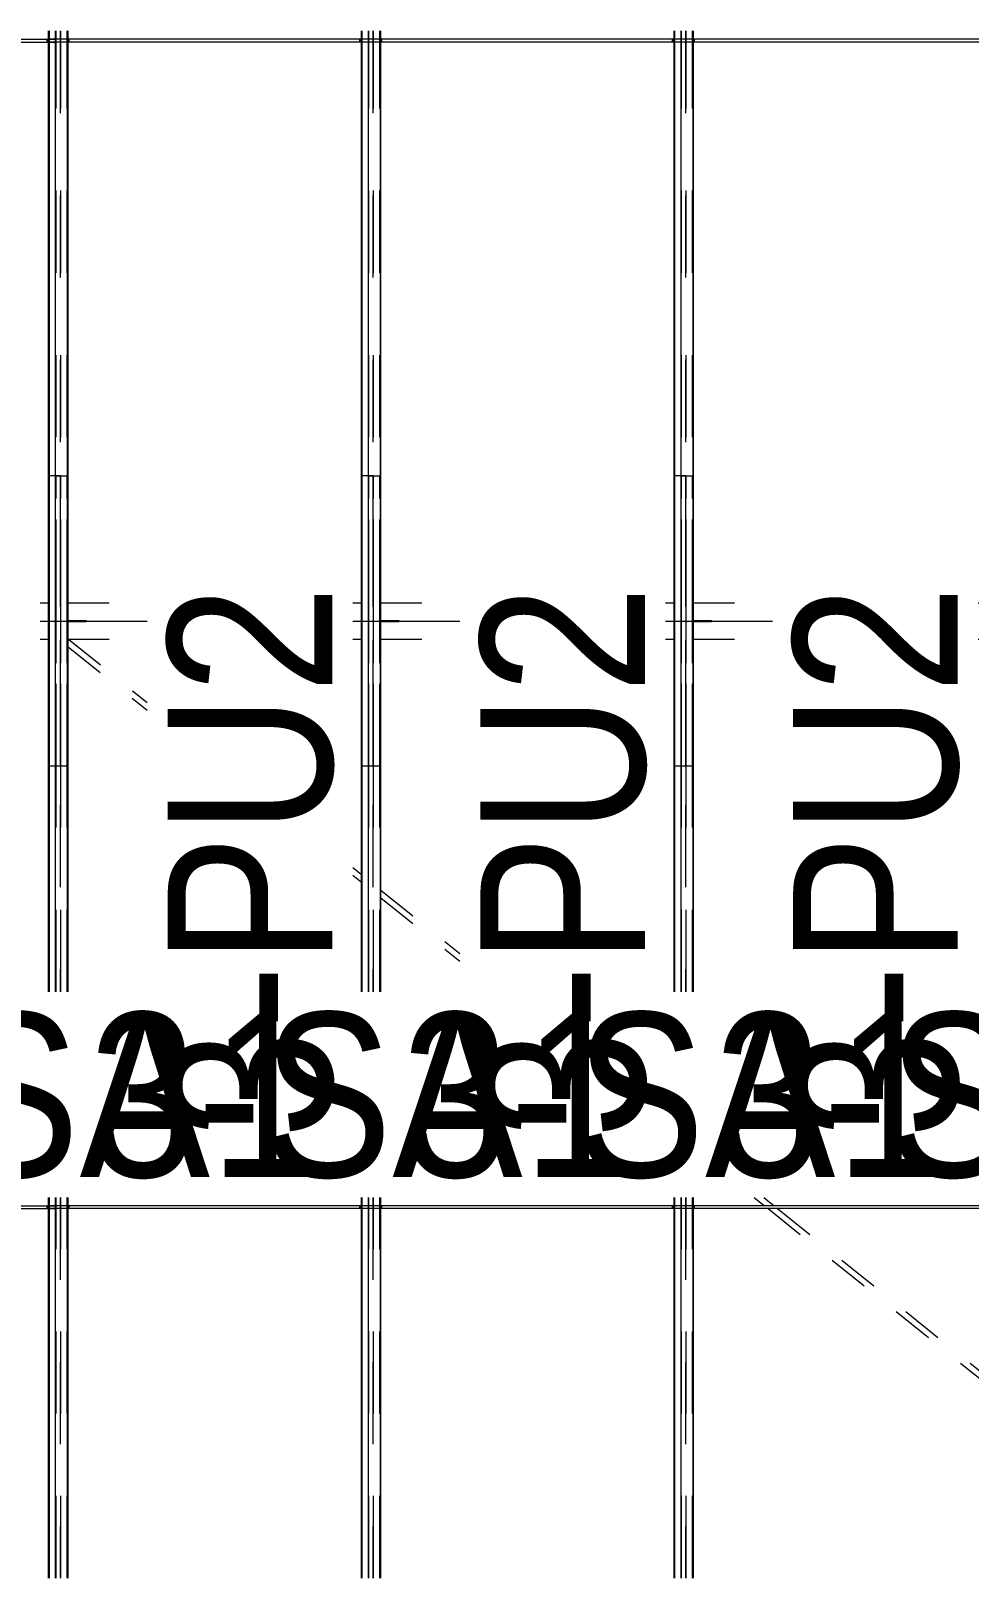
# Model space of a CAD drawing. Header units: millimetres. Extents: x -183 to 639, y -32 to 542.
# Drawn here: x 198.4 to 221.21, y 444.99 to 482.62 of the extents above; entities that cross this region are included whole.
import ezdxf

# ---------------------------------------------------------------- set-up
doc = ezdxf.new("R2010")
doc.units = ezdxf.units.MM
for name, pattern in [('XKITLINE00', [0]), ('XKITLINE01', [4, 1, -1, 1, -1]), ('XKITLINE02', [4, 2, -2]), ('XKITLINE03', [6, 3, -1, 1, -1])]:
    doc.linetypes.add(name, pattern=pattern)
for name, color, linetype, lineweight in [('Part', 2, 'Continuous', 0), ('PartMark', 7, 'Continuous', 0), ('S-grid', 1, 'Continuous', 0)]:
    doc.layers.add(name, color=color, linetype=linetype, lineweight=lineweight)
doc.styles.add('ARIAL', font='ARIAL.TTF')

# ---------------------------------------------------------------- blocks, each defined once
blk = doc.blocks.new('*A858')
at = {"layer": 'Part', "color": 4, "linetype": 'XKITLINE01', "lineweight": 0}
for p, q in [((198.621, 468.705), (198.821, 468.705)), ((199.301, 468.705), (201.226, 468.705)), ((206.226, 468.705), (206.426, 468.705)), ((206.906, 468.705), (208.83, 468.705)), ((213.83, 468.705), (214.03, 468.705)), ((214.511, 468.705), (216.435, 468.705)), ((221.435, 468.705), (221.635, 468.705)), ((222.116, 468.705), (224.04, 468.705)), ((229.04, 468.705), (229.24, 468.705)), ((229.721, 468.705), (231.645, 468.705)), ((236.645, 468.705), (236.845, 468.705)), ((237.326, 468.705), (239.25, 468.705)), ((244.25, 468.705), (244.45, 468.705)), ((244.931, 468.705), (246.855, 468.705)), ((251.855, 468.705), (252.055, 468.705)), ((252.535, 468.705), (253.263, 468.705)), ((198.621, 467.823), (198.821, 467.823)), ((199.301, 467.823), (201.226, 467.823)), ((206.226, 467.823), (206.426, 467.823)), ((206.906, 467.823), (208.83, 467.823)), ((213.83, 467.823), (214.03, 467.823)), ((214.511, 467.823), (216.435, 467.823)), ((221.435, 467.823), (221.635, 467.823)), ((222.116, 467.823), (224.04, 467.823)), ((229.04, 467.823), (229.24, 467.823)), ((229.721, 467.823), (231.645, 467.823)), ((236.645, 467.823), (236.845, 467.823)), ((237.326, 467.823), (239.25, 467.823)), ((244.25, 467.823), (244.45, 467.823)), ((244.931, 467.823), (246.855, 467.823)), ((251.855, 467.823), (252.055, 467.823)), ((252.535, 467.823), (253.263, 467.823))]:
    blk.add_line(p, q, dxfattribs=at)
blk = doc.blocks.new('*A864')
at = {"layer": 'Part', "color": 4, "linetype": 'XKITLINE01', "lineweight": 0}
for p, q in [((214.511, 468.278), (214.953, 468.278)), ((214.953, 468.249), (214.511, 468.249)), ((214.953, 468.278), (214.953, 468.249))]:
    blk.add_line(p, q, dxfattribs=at)
blk = doc.blocks.new('*A865')
at = {"layer": 'Part', "color": 4, "linetype": 'XKITLINE01', "lineweight": 0}
for p, q in [((206.906, 468.278), (207.348, 468.278)), ((207.348, 468.249), (206.906, 468.249)), ((207.348, 468.278), (207.348, 468.249))]:
    blk.add_line(p, q, dxfattribs=at)
blk = doc.blocks.new('*A866')
at = {"layer": 'Part', "color": 4, "linetype": 'XKITLINE01', "lineweight": 0}
for p, q in [((199.301, 468.278), (199.743, 468.278)), ((199.743, 468.249), (199.301, 468.249)), ((199.743, 468.278), (199.743, 468.249))]:
    blk.add_line(p, q, dxfattribs=at)
blk = doc.blocks.new('*A1310')
at = {"layer": 'S-grid', "color": 1, "linetype": 'XKITLINE03', "lineweight": 0}
for p, q in [((198.621, 468.264), (201.226, 468.264)), ((206.226, 468.264), (208.83, 468.264)), ((213.83, 468.264), (216.435, 468.264))]:
    blk.add_line(p, q, dxfattribs=at)
blk = doc.blocks.new('*A1357')
at = {"layer": 'Part', "color": 4, "linetype": 'XKITLINE01', "lineweight": 0}
for p, q in [((199.309, 467.823), (201.226, 466.284)), ((199.301, 467.641), (201.226, 466.096)), ((206.226, 462.27), (206.426, 462.109)), ((206.226, 462.082), (206.426, 461.921)), ((206.906, 461.723), (208.83, 460.179)), ((206.906, 461.535), (208.83, 459.99)), ((215.988, 454.244), (216.237, 454.044)), ((216.222, 454.244), (216.471, 454.044)), ((216.325, 453.974), (221.635, 449.71)), ((216.559, 453.974), (221.635, 449.898))]:
    blk.add_line(p, q, dxfattribs=at)
blk = doc.blocks.new('*A1552')
at = {"layer": 'Part', "color": 2, "linetype": 'XKITLINE00', "lineweight": 0}
for p, q in [((206.605, 471.793), (206.426, 471.793)), ((206.426, 471.793), (206.426, 459.244)), ((206.436, 471.793), (206.436, 459.244)), ((206.444, 471.793), (206.444, 459.244)), ((206.605, 471.793), (206.906, 471.793)), ((206.605, 459.244), (206.605, 471.793)), ((206.897, 459.244), (206.897, 471.793)), ((206.906, 459.244), (206.906, 471.793)), ((206.426, 454.244), (206.426, 454.044)), ((206.436, 454.244), (206.436, 454.044)), ((206.444, 454.244), (206.444, 454.044)), ((206.605, 444.989), (206.605, 454.244)), ((206.897, 444.989), (206.897, 454.244)), ((206.906, 444.989), (206.906, 454.244)), ((206.426, 453.974), (206.426, 444.989)), ((206.436, 453.974), (206.436, 444.989)), ((206.444, 453.974), (206.444, 444.989))]:
    blk.add_line(p, q, dxfattribs=at)
at = {"layer": 'Part', "color": 7, "linetype": 'XKITLINE02', "lineweight": 0}
for p, q in [((206.435, 459.244), (206.435, 471.793)), ((206.727, 471.793), (206.605, 471.793)), ((206.616, 459.244), (206.616, 471.793)), ((206.716, 471.793), (206.716, 459.244)), ((206.727, 459.244), (206.727, 471.793)), ((206.888, 459.244), (206.888, 471.793)), ((206.896, 459.244), (206.896, 471.793)), ((206.435, 444.989), (206.435, 454.244)), ((206.616, 444.989), (206.616, 454.244)), ((206.716, 454.244), (206.716, 444.989)), ((206.727, 444.989), (206.727, 454.244)), ((206.888, 444.989), (206.888, 454.244)), ((206.896, 444.989), (206.896, 454.244)), ((206.426, 454.044), (206.426, 453.974)), ((206.436, 454.044), (206.436, 453.974)), ((206.444, 454.044), (206.444, 453.974))]:
    blk.add_line(p, q, dxfattribs=at)
blk = doc.blocks.new('*A1555')
at = {"layer": 'Part', "color": 2, "linetype": 'XKITLINE00', "lineweight": 0}
for p, q in [((214.209, 471.793), (214.03, 471.793)), ((214.03, 471.793), (214.03, 459.244)), ((214.041, 471.793), (214.041, 459.244)), ((214.049, 471.793), (214.049, 459.244)), ((214.209, 471.793), (214.511, 471.793)), ((214.209, 459.244), (214.209, 471.793)), ((214.502, 459.244), (214.502, 471.793)), ((214.511, 459.244), (214.511, 471.793)), ((214.03, 454.244), (214.03, 454.044)), ((214.041, 454.244), (214.041, 454.044)), ((214.049, 454.244), (214.049, 454.044)), ((214.209, 444.989), (214.209, 454.244)), ((214.502, 444.989), (214.502, 454.244)), ((214.511, 444.989), (214.511, 454.244)), ((214.03, 453.974), (214.03, 444.989)), ((214.041, 453.974), (214.041, 444.989)), ((214.049, 453.974), (214.049, 444.989))]:
    blk.add_line(p, q, dxfattribs=at)
at = {"layer": 'Part', "color": 7, "linetype": 'XKITLINE02', "lineweight": 0}
for p, q in [((214.04, 459.244), (214.04, 471.793)), ((214.332, 471.793), (214.209, 471.793)), ((214.221, 459.244), (214.221, 471.793)), ((214.321, 471.793), (214.321, 459.244)), ((214.332, 459.244), (214.332, 471.793)), ((214.492, 459.244), (214.492, 471.793)), ((214.501, 459.244), (214.501, 471.793)), ((214.04, 444.989), (214.04, 454.244)), ((214.221, 444.989), (214.221, 454.244)), ((214.321, 454.244), (214.321, 444.989)), ((214.332, 444.989), (214.332, 454.244)), ((214.492, 444.989), (214.492, 454.244)), ((214.501, 444.989), (214.501, 454.244)), ((214.03, 454.044), (214.03, 453.974)), ((214.041, 454.044), (214.041, 453.974)), ((214.049, 454.044), (214.049, 453.974))]:
    blk.add_line(p, q, dxfattribs=at)
blk = doc.blocks.new('*A1557')
at = {"layer": 'Part', "color": 2, "linetype": 'XKITLINE00', "lineweight": 0}
for p, q in [((199, 471.793), (198.821, 471.793)), ((198.821, 471.793), (198.821, 459.244)), ((198.831, 471.793), (198.831, 459.244)), ((198.839, 471.793), (198.839, 459.244)), ((199, 471.793), (199.301, 471.793)), ((199, 459.244), (199, 471.793)), ((199.292, 459.244), (199.292, 471.793)), ((199.301, 459.244), (199.301, 471.793)), ((198.821, 454.244), (198.821, 454.044)), ((198.831, 454.244), (198.831, 454.044)), ((198.839, 454.244), (198.839, 454.044)), ((199, 444.989), (199, 454.244)), ((199.292, 444.989), (199.292, 454.244)), ((199.301, 444.989), (199.301, 454.244)), ((198.821, 453.974), (198.821, 444.989)), ((198.831, 453.974), (198.831, 444.989)), ((198.839, 453.974), (198.839, 444.989))]:
    blk.add_line(p, q, dxfattribs=at)
at = {"layer": 'Part', "color": 7, "linetype": 'XKITLINE02', "lineweight": 0}
for p, q in [((198.83, 459.244), (198.83, 471.793)), ((199.122, 471.793), (199, 471.793)), ((199.011, 459.244), (199.011, 471.793)), ((199.111, 471.793), (199.111, 459.244)), ((199.122, 459.244), (199.122, 471.793)), ((199.283, 459.244), (199.283, 471.793)), ((199.291, 459.244), (199.291, 471.793)), ((198.83, 444.989), (198.83, 454.244)), ((199.011, 444.989), (199.011, 454.244)), ((199.111, 454.244), (199.111, 444.989)), ((199.122, 444.989), (199.122, 454.244)), ((199.283, 444.989), (199.283, 454.244)), ((199.291, 444.989), (199.291, 454.244)), ((198.821, 454.044), (198.821, 453.974)), ((198.831, 454.044), (198.831, 453.974)), ((198.839, 454.044), (198.839, 453.974))]:
    blk.add_line(p, q, dxfattribs=at)
blk = doc.blocks.new('*A1560')
at = {"layer": 'Part', "color": 7, "linetype": 'XKITLINE02', "lineweight": 0}
for p, q in [((198.793, 454.009), (198.795, 454.034)), ((198.795, 453.984), (198.793, 454.009)), ((198.795, 454.034), (198.799, 454.044)), ((198.799, 453.974), (198.795, 453.984)), ((199.323, 454.044), (198.799, 454.044)), ((198.799, 454.044), (198.804, 454.034)), ((198.804, 453.984), (198.799, 453.974)), ((199.323, 453.974), (198.799, 453.974)), ((198.804, 454.034), (198.805, 454.009)), ((198.805, 454.009), (198.804, 453.984)), ((206.906, 454.044), (206.605, 454.044)), ((206.906, 453.974), (206.605, 453.974))]:
    blk.add_line(p, q, dxfattribs=at)
at = {"layer": 'Part', "color": 2, "linetype": 'XKITLINE00', "lineweight": 0}
for p, q in [((206.605, 454.044), (199.323, 454.044)), ((206.605, 453.974), (199.323, 453.974)), ((206.928, 454.044), (206.906, 454.044)), ((206.928, 453.974), (206.906, 453.974)), ((206.924, 454.034), (206.922, 454.009)), ((206.922, 454.009), (206.924, 453.984)), ((206.928, 454.044), (206.924, 454.034)), ((206.924, 453.984), (206.928, 453.974)), ((206.932, 454.034), (206.928, 454.044)), ((206.928, 453.974), (206.932, 453.984)), ((206.934, 454.009), (206.932, 454.034)), ((206.932, 453.984), (206.934, 454.009))]:
    blk.add_line(p, q, dxfattribs=at)
blk = doc.blocks.new('*A1561')
at = {"layer": 'Part', "color": 2, "linetype": 'XKITLINE00', "lineweight": 0}
for p, q in [((206.426, 482.617), (206.426, 482.417)), ((206.436, 482.617), (206.436, 482.417)), ((206.444, 482.617), (206.444, 482.417)), ((206.605, 464.734), (206.605, 482.617)), ((206.897, 464.734), (206.897, 482.617)), ((206.906, 464.734), (206.906, 482.617)), ((206.426, 482.346), (206.426, 464.734)), ((206.436, 482.346), (206.436, 464.734)), ((206.444, 482.346), (206.444, 464.734)), ((206.906, 464.734), (206.426, 464.734))]:
    blk.add_line(p, q, dxfattribs=at)
at = {"layer": 'Part', "color": 7, "linetype": 'XKITLINE02', "lineweight": 0}
for p, q in [((206.426, 482.417), (206.426, 482.346)), ((206.435, 464.734), (206.435, 482.617)), ((206.436, 482.417), (206.436, 482.346)), ((206.444, 482.417), (206.444, 482.346)), ((206.616, 464.734), (206.616, 482.617)), ((206.716, 482.617), (206.716, 464.734)), ((206.727, 464.734), (206.727, 482.617)), ((206.888, 464.734), (206.888, 482.617)), ((206.896, 464.734), (206.896, 482.617))]:
    blk.add_line(p, q, dxfattribs=at)
blk = doc.blocks.new('*A1566')
at = {"layer": 'Part', "color": 2, "linetype": 'XKITLINE00', "lineweight": 0}
for p, q in [((214.03, 482.617), (214.03, 482.417)), ((214.041, 482.617), (214.041, 482.417)), ((214.049, 482.617), (214.049, 482.417)), ((214.209, 464.734), (214.209, 482.617)), ((214.502, 464.734), (214.502, 482.617)), ((214.511, 464.734), (214.511, 482.617)), ((214.03, 482.346), (214.03, 464.734)), ((214.041, 482.346), (214.041, 464.734)), ((214.049, 482.346), (214.049, 464.734)), ((214.511, 464.734), (214.03, 464.734))]:
    blk.add_line(p, q, dxfattribs=at)
at = {"layer": 'Part', "color": 7, "linetype": 'XKITLINE02', "lineweight": 0}
for p, q in [((214.03, 482.417), (214.03, 482.346)), ((214.04, 464.734), (214.04, 482.617)), ((214.041, 482.417), (214.041, 482.346)), ((214.049, 482.417), (214.049, 482.346)), ((214.221, 464.734), (214.221, 482.617)), ((214.321, 482.617), (214.321, 464.734)), ((214.332, 464.734), (214.332, 482.617)), ((214.492, 464.734), (214.492, 482.617)), ((214.501, 464.734), (214.501, 482.617))]:
    blk.add_line(p, q, dxfattribs=at)
blk = doc.blocks.new('*A1568')
at = {"layer": 'Part', "color": 2, "linetype": 'XKITLINE00', "lineweight": 0}
for p, q in [((198.821, 482.617), (198.821, 482.417)), ((198.831, 482.617), (198.831, 482.417)), ((198.839, 482.617), (198.839, 482.417)), ((199, 464.734), (199, 482.617)), ((199.292, 464.734), (199.292, 482.617)), ((199.301, 464.734), (199.301, 482.617)), ((198.821, 482.346), (198.821, 464.734)), ((198.831, 482.346), (198.831, 464.734)), ((198.839, 482.346), (198.839, 464.734)), ((199.301, 464.734), (198.821, 464.734))]:
    blk.add_line(p, q, dxfattribs=at)
at = {"layer": 'Part', "color": 7, "linetype": 'XKITLINE02', "lineweight": 0}
for p, q in [((198.821, 482.417), (198.821, 482.346)), ((198.83, 464.734), (198.83, 482.617)), ((198.831, 482.417), (198.831, 482.346)), ((198.839, 482.417), (198.839, 482.346)), ((199.011, 464.734), (199.011, 482.617)), ((199.111, 482.617), (199.111, 464.734)), ((199.122, 464.734), (199.122, 482.617)), ((199.283, 464.734), (199.283, 482.617)), ((199.291, 464.734), (199.291, 482.617))]:
    blk.add_line(p, q, dxfattribs=at)
blk = doc.blocks.new('*A1569')
at = {"layer": 'Part', "color": 7, "linetype": 'XKITLINE02', "lineweight": 0}
for p, q in [((198.793, 482.381), (198.795, 482.406)), ((198.795, 482.406), (198.799, 482.417)), ((199.323, 482.417), (198.799, 482.417)), ((198.799, 482.417), (198.804, 482.406)), ((198.804, 482.406), (198.805, 482.381)), ((206.906, 482.417), (206.605, 482.417)), ((198.795, 482.356), (198.793, 482.381)), ((198.799, 482.346), (198.795, 482.356)), ((198.804, 482.356), (198.799, 482.346)), ((199.323, 482.346), (198.799, 482.346)), ((198.805, 482.381), (198.804, 482.356)), ((206.906, 482.346), (206.605, 482.346))]:
    blk.add_line(p, q, dxfattribs=at)
at = {"layer": 'Part', "color": 2, "linetype": 'XKITLINE00', "lineweight": 0}
for p, q in [((206.605, 482.417), (199.323, 482.417)), ((206.928, 482.417), (206.906, 482.417)), ((206.924, 482.406), (206.922, 482.381)), ((206.928, 482.417), (206.924, 482.406)), ((206.932, 482.406), (206.928, 482.417)), ((206.934, 482.381), (206.932, 482.406)), ((206.605, 482.346), (199.323, 482.346)), ((206.928, 482.346), (206.906, 482.346)), ((206.922, 482.381), (206.924, 482.356)), ((206.924, 482.356), (206.928, 482.346)), ((206.928, 482.346), (206.932, 482.356)), ((206.932, 482.356), (206.934, 482.381))]:
    blk.add_line(p, q, dxfattribs=at)
blk = doc.blocks.new('*A1630')
at = {"layer": 'Part', "color": 7, "linetype": 'XKITLINE02', "lineweight": 0}
for p, q in [((191.188, 454.009), (191.19, 454.034)), ((191.19, 453.984), (191.188, 454.009)), ((191.19, 454.034), (191.194, 454.044)), ((191.194, 453.974), (191.19, 453.984)), ((191.194, 454.044), (191.718, 454.044)), ((191.194, 454.044), (191.199, 454.034)), ((191.199, 453.984), (191.194, 453.974)), ((191.194, 453.974), (191.718, 453.974)), ((191.199, 454.034), (191.2, 454.009)), ((191.2, 454.009), (191.199, 453.984)), ((199.301, 454.044), (199, 454.044)), ((199.301, 453.974), (199, 453.974))]:
    blk.add_line(p, q, dxfattribs=at)
at = {"layer": 'Part', "color": 2, "linetype": 'XKITLINE00', "lineweight": 0}
for p, q in [((191.718, 454.044), (199, 454.044)), ((191.718, 453.974), (199, 453.974)), ((199.323, 454.044), (199.301, 454.044)), ((199.323, 453.974), (199.301, 453.974)), ((199.319, 454.034), (199.317, 454.009)), ((199.317, 454.009), (199.319, 453.984)), ((199.323, 454.044), (199.319, 454.034)), ((199.319, 453.984), (199.323, 453.974)), ((199.327, 454.034), (199.323, 454.044)), ((199.323, 453.974), (199.327, 453.984)), ((199.329, 454.009), (199.327, 454.034)), ((199.327, 453.984), (199.329, 454.009))]:
    blk.add_line(p, q, dxfattribs=at)
blk = doc.blocks.new('*A1640')
at = {"layer": 'Part', "color": 7, "linetype": 'XKITLINE02', "lineweight": 0}
for p, q in [((191.188, 482.381), (191.19, 482.406)), ((191.19, 482.406), (191.194, 482.417)), ((191.194, 482.417), (191.718, 482.417)), ((191.194, 482.417), (191.199, 482.406)), ((191.199, 482.406), (191.2, 482.381)), ((199.301, 482.417), (199, 482.417)), ((191.19, 482.356), (191.188, 482.381)), ((191.194, 482.346), (191.19, 482.356)), ((191.199, 482.356), (191.194, 482.346)), ((191.194, 482.346), (191.718, 482.346)), ((191.2, 482.381), (191.199, 482.356)), ((199.301, 482.346), (199, 482.346))]:
    blk.add_line(p, q, dxfattribs=at)
at = {"layer": 'Part', "color": 2, "linetype": 'XKITLINE00', "lineweight": 0}
for p, q in [((191.718, 482.417), (199, 482.417)), ((199.323, 482.417), (199.301, 482.417)), ((199.319, 482.406), (199.317, 482.381)), ((199.323, 482.417), (199.319, 482.406)), ((199.327, 482.406), (199.323, 482.417)), ((199.329, 482.381), (199.327, 482.406)), ((191.718, 482.346), (199, 482.346)), ((199.323, 482.346), (199.301, 482.346)), ((199.317, 482.381), (199.319, 482.356)), ((199.319, 482.356), (199.323, 482.346)), ((199.323, 482.346), (199.327, 482.356)), ((199.327, 482.356), (199.329, 482.381))]:
    blk.add_line(p, q, dxfattribs=at)
blk = doc.blocks.new('*A1654')
at = {"layer": 'Part', "color": 7, "linetype": 'XKITLINE02', "lineweight": 0}
for p, q in [((206.398, 454.009), (206.4, 454.034)), ((206.4, 453.984), (206.398, 454.009)), ((206.4, 454.034), (206.404, 454.044)), ((206.404, 453.974), (206.4, 453.984)), ((206.928, 454.044), (206.404, 454.044)), ((206.404, 454.044), (206.408, 454.034)), ((206.408, 453.984), (206.404, 453.974)), ((206.928, 453.974), (206.404, 453.974)), ((206.408, 454.034), (206.41, 454.009)), ((206.41, 454.009), (206.408, 453.984)), ((214.511, 454.044), (214.209, 454.044)), ((214.511, 453.974), (214.209, 453.974))]:
    blk.add_line(p, q, dxfattribs=at)
at = {"layer": 'Part', "color": 2, "linetype": 'XKITLINE00', "lineweight": 0}
for p, q in [((214.209, 454.044), (206.928, 454.044)), ((214.209, 453.974), (206.928, 453.974)), ((214.533, 454.044), (214.511, 454.044)), ((214.533, 453.974), (214.511, 453.974)), ((214.528, 454.034), (214.527, 454.009)), ((214.527, 454.009), (214.528, 453.984)), ((214.533, 454.044), (214.528, 454.034)), ((214.528, 453.984), (214.533, 453.974)), ((214.537, 454.034), (214.533, 454.044)), ((214.533, 453.974), (214.537, 453.984)), ((214.539, 454.009), (214.537, 454.034)), ((214.537, 453.984), (214.539, 454.009))]:
    blk.add_line(p, q, dxfattribs=at)
blk = doc.blocks.new('*A1655')
at = {"layer": 'Part', "color": 7, "linetype": 'XKITLINE02', "lineweight": 0}
for p, q in [((214.003, 454.009), (214.005, 454.034)), ((214.005, 453.984), (214.003, 454.009)), ((214.005, 454.034), (214.009, 454.044)), ((214.009, 453.974), (214.005, 453.984)), ((214.533, 454.044), (214.009, 454.044)), ((214.009, 454.044), (214.013, 454.034)), ((214.013, 453.984), (214.009, 453.974)), ((214.533, 453.974), (214.009, 453.974)), ((214.013, 454.034), (214.015, 454.009)), ((214.015, 454.009), (214.013, 453.984)), ((222.116, 454.044), (221.814, 454.044)), ((222.116, 453.974), (221.814, 453.974))]:
    blk.add_line(p, q, dxfattribs=at)
at = {"layer": 'Part', "color": 2, "linetype": 'XKITLINE00', "lineweight": 0}
for p, q in [((221.814, 454.044), (214.533, 454.044)), ((221.814, 453.974), (214.533, 453.974)), ((222.138, 454.044), (222.116, 454.044)), ((222.138, 453.974), (222.116, 453.974)), ((222.133, 454.034), (222.132, 454.009)), ((222.132, 454.009), (222.133, 453.984)), ((222.138, 454.044), (222.133, 454.034)), ((222.133, 453.984), (222.138, 453.974)), ((222.142, 454.034), (222.138, 454.044)), ((222.138, 453.974), (222.142, 453.984)), ((222.144, 454.009), (222.142, 454.034)), ((222.142, 453.984), (222.144, 454.009))]:
    blk.add_line(p, q, dxfattribs=at)
blk = doc.blocks.new('*A1664')
at = {"layer": 'Part', "color": 7, "linetype": 'XKITLINE02', "lineweight": 0}
for p, q in [((206.398, 482.381), (206.4, 482.406)), ((206.4, 482.406), (206.404, 482.417)), ((206.928, 482.417), (206.404, 482.417)), ((206.404, 482.417), (206.408, 482.406)), ((206.408, 482.406), (206.41, 482.381)), ((214.511, 482.417), (214.209, 482.417)), ((206.4, 482.356), (206.398, 482.381)), ((206.404, 482.346), (206.4, 482.356)), ((206.408, 482.356), (206.404, 482.346)), ((206.928, 482.346), (206.404, 482.346)), ((206.41, 482.381), (206.408, 482.356)), ((214.511, 482.346), (214.209, 482.346))]:
    blk.add_line(p, q, dxfattribs=at)
at = {"layer": 'Part', "color": 2, "linetype": 'XKITLINE00', "lineweight": 0}
for p, q in [((214.209, 482.417), (206.928, 482.417)), ((214.533, 482.417), (214.511, 482.417)), ((214.528, 482.406), (214.527, 482.381)), ((214.533, 482.417), (214.528, 482.406)), ((214.537, 482.406), (214.533, 482.417)), ((214.539, 482.381), (214.537, 482.406)), ((214.209, 482.346), (206.928, 482.346)), ((214.533, 482.346), (214.511, 482.346)), ((214.527, 482.381), (214.528, 482.356)), ((214.528, 482.356), (214.533, 482.346)), ((214.533, 482.346), (214.537, 482.356)), ((214.537, 482.356), (214.539, 482.381))]:
    blk.add_line(p, q, dxfattribs=at)
blk = doc.blocks.new('*A1665')
at = {"layer": 'Part', "color": 7, "linetype": 'XKITLINE02', "lineweight": 0}
for p, q in [((214.003, 482.381), (214.005, 482.406)), ((214.005, 482.406), (214.009, 482.417)), ((214.533, 482.417), (214.009, 482.417)), ((214.009, 482.417), (214.013, 482.406)), ((214.013, 482.406), (214.015, 482.381)), ((222.116, 482.417), (221.814, 482.417)), ((214.005, 482.356), (214.003, 482.381)), ((214.009, 482.346), (214.005, 482.356)), ((214.013, 482.356), (214.009, 482.346)), ((214.533, 482.346), (214.009, 482.346)), ((214.015, 482.381), (214.013, 482.356)), ((222.116, 482.346), (221.814, 482.346))]:
    blk.add_line(p, q, dxfattribs=at)
at = {"layer": 'Part', "color": 2, "linetype": 'XKITLINE00', "lineweight": 0}
for p, q in [((221.814, 482.417), (214.533, 482.417)), ((222.138, 482.417), (222.116, 482.417)), ((222.133, 482.406), (222.132, 482.381)), ((222.138, 482.417), (222.133, 482.406)), ((222.142, 482.406), (222.138, 482.417)), ((222.144, 482.381), (222.142, 482.406)), ((221.814, 482.346), (214.533, 482.346)), ((222.138, 482.346), (222.116, 482.346)), ((222.132, 482.381), (222.133, 482.356)), ((222.133, 482.356), (222.138, 482.346)), ((222.138, 482.346), (222.142, 482.356)), ((222.142, 482.356), (222.144, 482.381))]:
    blk.add_line(p, q, dxfattribs=at)
blk = doc.blocks.new('*A2080')
at = {"layer": 'PartMark', "color": 3, "style": 'ARIAL', "width": 0.85}
blk.add_text('3-SA1', height=4, dxfattribs=at).set_placement((192.194, 454.744))
blk = doc.blocks.new('*A2085')
at = {"layer": 'PartMark', "color": 3, "style": 'ARIAL', "width": 0.85}
blk.add_text('3-PU2', height=4, rotation=90.0002, dxfattribs=at).set_placement((220.935, 455.674))
blk = doc.blocks.new('*A2086')
at = {"layer": 'PartMark', "color": 3, "style": 'ARIAL', "width": 0.85}
blk.add_text('3-PU2', height=4, rotation=90.0002, dxfattribs=at).set_placement((205.726, 455.674))
blk = doc.blocks.new('*A2090')
at = {"layer": 'PartMark', "color": 3, "style": 'ARIAL', "width": 0.85}
blk.add_text('3-PU2', height=4, rotation=90.0002, dxfattribs=at).set_placement((213.33, 455.674))
blk = doc.blocks.new('*A2095')
at = {"layer": 'PartMark', "color": 3, "style": 'ARIAL', "width": 0.85}
blk.add_text('3-SA1', height=4, dxfattribs=at).set_placement((199.799, 454.744))
blk = doc.blocks.new('*A2146')
at = {"layer": 'PartMark', "color": 3, "style": 'ARIAL', "width": 0.85}
blk.add_text('3-SA1', height=4, dxfattribs=at).set_placement((207.404, 454.744))
blk = doc.blocks.new('*A2147')
at = {"layer": 'PartMark', "color": 3, "style": 'ARIAL', "width": 0.85}
blk.add_text('3-SA1', height=4, dxfattribs=at).set_placement((215.009, 454.744))

msp = doc.modelspace()

# ---------------------------------------------------------------- block references
at = {"lineweight": 0}
for name in ['*A1568', '*A1561', '*A1566', '*A1640', '*A1569', '*A1664', '*A1665', '*A1557', '*A1552', '*A1555', '*A1310', '*A2086', '*A2090', '*A2085', '*A858', '*A866', '*A865', '*A864', '*A1357', '*A2080', '*A2095', '*A2146', '*A2147', '*A1630', '*A1560', '*A1654', '*A1655']:
    msp.add_blockref(name, (0, 0), dxfattribs=at)

doc.saveas('drawing.dxf')
